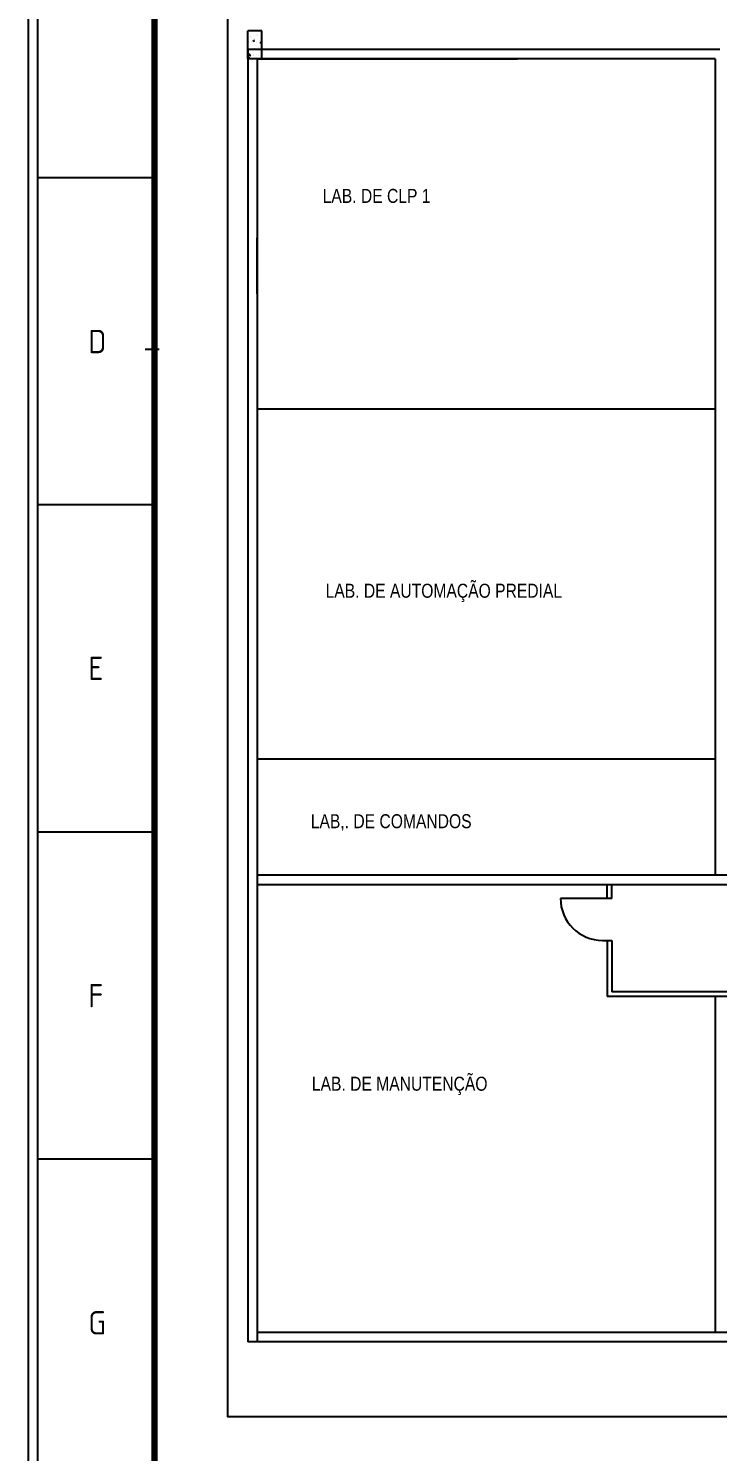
# Model space of a CAD drawing. Header units: millimetres. Extents: x 18768 to 1484868, y -11027 to 520152.
# Drawn here: x 656821 to 671587, y 136195 to 166678 of the extents above; entities that cross this region are included whole.
import ezdxf

# ---------------------------------------------------------------- set-up
doc = ezdxf.new("R2010")
doc.units = ezdxf.units.MM
for name, color, linetype in [('025', 3, 'Continuous'), ('050', 166, 'Continuous'), ('100', 176, 'Continuous'), ('4-MOBILIA', 4, 'Continuous'), ('4-MOBÍLIA-OFICINA', 250, 'Continuous'), ('L025-CONTORNO', 7, 'Continuous'), ('L035-TEXTO', 40, 'Continuous'), ('PAREDES', 7, 'Continuous')]:
    doc.layers.add(name, color=color, linetype=linetype)
doc.layers.add('L035-DEMOLIÇÃO', color=40, linetype='Continuous', plot=False)
doc.styles.add('ISO-CP--50', font='isocp.shx', dxfattribs={"height": 500})
doc.styles.get("Standard").update_dxf_attribs({"font": 'arial.ttf'})

# ---------------------------------------------------------------- blocks, each defined once
blk = doc.blocks.new('A0')
at = {"layer": '025'}
for points in [[(119300, 84500), (119300, 0), (0, 0), (0, 84500)], [(200, 84300), (119100, 84300), (119100, 200), (200, 200)]]:
    blk.add_lwpolyline(points, close=True, dxfattribs=at)
at = {"layer": '050'}
for p, q in [((2700, 63274), (200, 63274)), ((2700, 56266), (200, 56266)), ((2700, 49258), (200, 49258)), ((2700, 42250), (200, 42250))]:
    blk.add_line(p, q, dxfattribs=at)
at = {"layer": '100'}
for p, q in [((2500, 59600), (2800, 59600)), ((2700, 59650), (2700, 59550)), ((2700, 59635), (2700, 59565))]:
    blk.add_line(p, q, dxfattribs=at)
at = {"layer": '100', "const_width": 140}
blk.add_lwpolyline([(2700, 83300), (118100, 83300), (118100, 1200), (2700, 1200)], close=True, dxfattribs=at)
at = {"layer": '050', "style": 'ISO-CP--50'}
for s, p in [('D', (1283, 59516)), ('E', (1283, 52514)), ('F', (1283, 45502)), ('G', (1283, 38495))]:
    blk.add_text(s, height=500, dxfattribs=at).set_placement(p)

msp = doc.modelspace()

# ---------------------------------------------------------------- linework, layer by layer
at = {"layer": '4-MOBILIA'}
for p, q in [((661722.175, 166024.6), (661722.175, 165574.6)), ((661722.175, 166024.6), (661722.175, 165574.6)), ((661722.175, 166024.6), (661722.175, 165574.6)), ((661722.175, 166024.6), (661722.175, 165574.6)), ((661722.175, 166024.6), (667302.175, 166024.6)), ((661722.175, 163524.6), (661722.175, 162994.6)), ((661722.175, 160993.678), (661722.139, 162193.664)), ((661722.175, 160993.678), (661722.175, 157993.678)), ((661722.175, 160513.678), (661722.175, 159533.678))]:
    msp.add_line(p, q, dxfattribs=at)
at = {"layer": '4-MOBILIA', "ltscale": 0.01}
msp.add_line((661722.175, 154033.224), (661722.175, 151033.224), dxfattribs=at)
at = {"layer": '4-MOBÍLIA-OFICINA'}
msp.add_line((661722.175, 156793.574), (661722.175, 155093.574), dxfattribs=at)
at = {"layer": 'L035-DEMOLIÇÃO', "linetype": 'ByBlock', "lineweight": -2}
msp.add_lwpolyline([(752992.582, 136941.079), (661094.301, 136941.079), (661094.301, 174469.673), (752992.582, 174469.673)], close=True, dxfattribs=at)
at = {"layer": 'PAREDES'}
for p, q in [((661822.175, 166624.6), (661522.175, 166624.6)), ((661522.175, 166024.6), (661522.175, 166624.6)), ((661586.341, 166508.587), (661586.341, 166508.587)), ((661607.527, 166475.202), (661607.527, 166475.202)), ((661670.68, 166454.857), (661670.68, 166454.857)), ((661715.467, 166552.226), (661715.467, 166552.226)), ((661722.291, 166517.841), (661722.291, 166517.841)), ((661744.955, 166603.071), (661744.955, 166603.071)), ((661799.87, 166499.565), (661799.87, 166499.565)), ((661822.175, 166024.6), (661822.175, 166624.6)), ((661526.907, 166407.159), (661522.175, 166407.573)), ((661526.907, 166407.159), (661522.175, 166401.52)), ((671522.175, 166224.6), (661522.175, 166224.6)), ((671522.175, 166224.6), (661522.175, 166224.6)), ((671636.924, 166224.6), (661522.175, 166224.6)), ((661522.175, 166224.6), (661522.175, 138544.6)), ((661522.175, 166224.6), (661522.175, 138544.6)), ((661522.175, 166224.6), (661522.175, 138544.6)), ((661522.175, 166224.6), (661522.175, 138544.6)), ((661522.175, 166224.6), (661522.175, 138544.6)), ((661522.175, 166224.6), (661522.175, 138544.6)), ((661591.012, 166236.536), (661591.012, 166236.536)), ((661592.786, 166250.459), (661592.786, 166250.459)), ((661610.24, 166394.461), (661610.24, 166394.461)), ((661644.057, 166423.431), (661635.946, 166399.259)), ((661663.979, 166410.007), (661635.972, 166399.256)), ((661663.979, 166410.007), (661644.082, 166423.427)), ((661656.505, 166256.641), (661656.505, 166256.641)), ((661712.563, 166251.526), (661712.563, 166251.526)), ((661717.427, 166384.683), (661717.427, 166384.683)), ((661756.641, 166269.824), (661756.641, 166269.824)), ((661761.732, 166414.405), (661761.732, 166414.405)), ((661789.878, 166384.153), (661794.503, 166359.08)), ((661813.811, 166382.058), (661789.903, 166384.15)), ((661813.811, 166382.058), (661794.528, 166359.077)), ((661806.315, 166241.437), (661806.315, 166241.437)), ((661822.175, 166024.6), (661522.175, 166024.6)), ((661528.104, 166050.178), (661531.08, 166024.6)), ((661563.705, 166044.653), (661528.13, 166050.171)), ((661546.731, 166133.371), (661538.62, 166109.199)), ((661566.653, 166119.947), (661538.645, 166109.196)), ((661563.705, 166044.653), (661544.463, 166024.6)), ((661566.653, 166119.947), (661546.756, 166133.367)), ((661551.277, 166098.876), (661551.277, 166098.876)), ((661558.474, 166108.377), (661563.099, 166083.304)), ((661582.408, 166106.282), (661558.499, 166108.374)), ((661582.408, 166106.282), (661563.124, 166083.301)), ((661642.395, 166091.843), (661642.395, 166091.843)), ((661651.413, 166112.059), (661651.413, 166112.059)), ((661707.7, 166118.368), (661707.7, 166118.368)), ((671536.924, 166024.6), (661722.175, 166024.6)), ((661722.175, 166024.6), (661722.175, 138744.6)), ((661722.175, 166024.6), (661722.175, 138744.6)), ((661722.175, 166024.6), (661722.175, 138744.6)), ((661722.175, 166024.6), (661722.175, 138744.6)), ((661722.175, 166024.6), (661722.175, 138544.6)), ((661722.175, 166024.6), (661722.175, 138544.6)), ((661726.735, 166038.114), (661726.735, 166038.114)), ((661743.776, 166096.554), (661743.776, 166096.554)), ((671536.924, 166024.6), (671536.924, 148544.6)), ((671522.175, 158524.6), (661722.175, 158524.6)), ((671522.175, 151024.6), (661722.175, 151024.6)), ((697016.175, 148544.6), (661722.175, 148544.6)), ((661722.175, 148344.6), (697016.175, 148344.6)), ((661722.175, 148344.6), (697016.175, 148344.6)), ((669222.175, 148044.6), (669222.175, 148344.6)), ((669321.175, 148044.6), (669321.175, 148344.6)), ((669321.175, 148044.6), (668221.175, 148044.6)), ((669121.175, 147144.6), (669321.175, 147144.6)), ((669222.175, 147144.6), (669222.175, 146679.383)), ((669222.175, 147144.6), (669222.175, 145944.6)), ((669321.175, 147144.6), (669321.175, 146043.6)), ((693567.175, 146043.6), (669321.175, 146043.6)), ((693567.175, 145944.6), (669222.175, 145944.6)), ((671536.924, 145944.6), (671536.924, 138744.6)), ((669427.964, 138744.6), (661722.175, 138744.6)), ((694492.175, 138744.6), (669427.964, 138744.6)), ((669427.964, 138544.6), (661522.175, 138544.6)), ((694591.175, 138544.6), (669427.964, 138544.6))]:
    msp.add_line(p, q, dxfattribs=at)
msp.add_arc((669121.175, 148044.6), 900, 180, 270, dxfattribs=at)

# ---------------------------------------------------------------- block references
at = {"layer": 'L025-CONTORNO'}
msp.add_blockref('A0', (656821.186, 100206.522), dxfattribs=at)

# ---------------------------------------------------------------- texts
at = {"layer": 'L035-TEXTO', "width": 0.8}
for s, p in [('LAB. DE CLP 1', (663125.304, 162941.595)), ('LAB. DE AUTOMAÇÃO PREDIAL', (663188.473, 154483.994)), ('LAB,. DE COMANDOS', (662870.647, 149547.083)), ('LAB. DE MANUTENÇÃO', (662894.165, 143923.974))]:
    msp.add_text(s, height=300, dxfattribs=at).set_placement(p)

doc.saveas('drawing.dxf')
